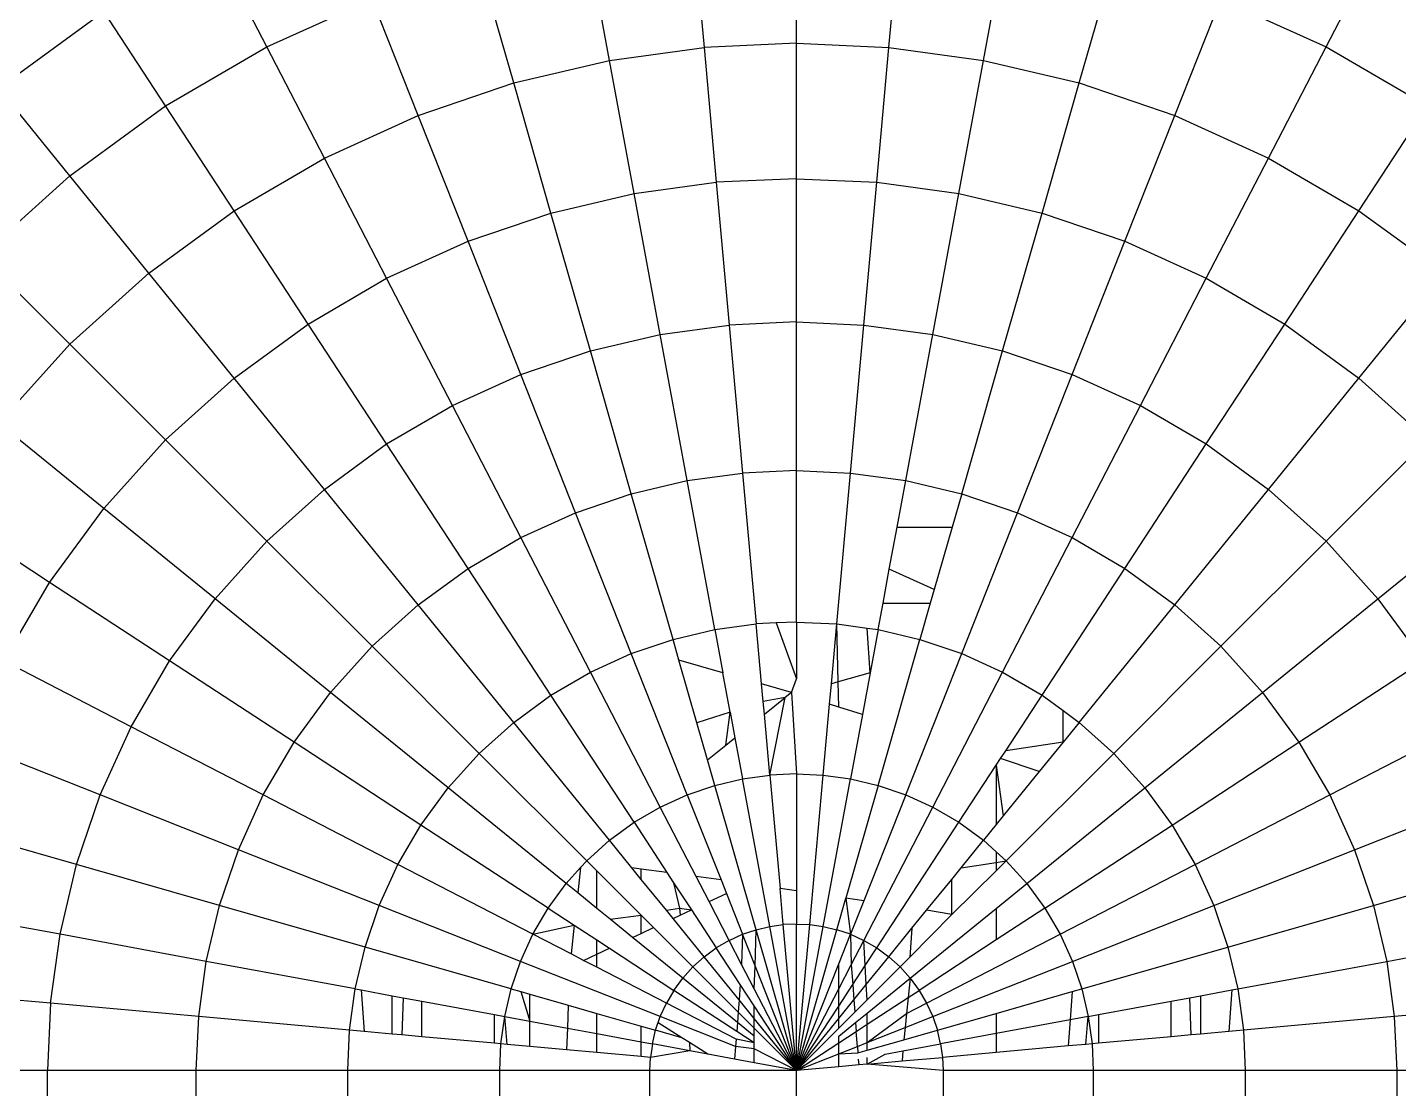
# Model space of a CAD drawing. Header units: millimetres. Extents: x 243 to 2849, y 203 to 3454.
# Drawn here: x 1657.46 to 1663.77, y 1590.57 to 1595.46 of the extents above; entities that cross this region are included whole.
import ezdxf

# ---------------------------------------------------------------- set-up
doc = ezdxf.new("R2010")
doc.units = ezdxf.units.MM

msp = doc.modelspace()

# ---------------------------------------------------------------- linework, layer by layer
for p, q in [((1660.5217, 1595.938), (1660.5735, 1595.3643)), ((1660.9982, 1595.3834), (1660.9982, 1595.9595)), ((1661.4229, 1595.3643), (1661.4747, 1595.938)), ((1660.138, 1595.3045), (1660.0332, 1595.8709)), ((1661.8584, 1595.3045), (1661.9632, 1595.8709)), ((1658.5624, 1595.367), (1658.3239, 1595.8284)), ((1663.434, 1595.367), (1663.6725, 1595.8284)), ((1659.6975, 1595.2009), (1659.5389, 1595.7548)), ((1662.2989, 1595.2009), (1662.4575, 1595.7548)), ((1658.5624, 1595.367), (1659.0461, 1595.5871)), ((1659.2582, 1595.0515), (1659.0461, 1595.5871)), ((1662.7382, 1595.0515), (1662.9503, 1595.5871)), ((1662.9503, 1595.5871), (1663.434, 1595.367)), ((1657.3282, 1595.1766), (1657.812, 1595.5297)), ((1658.0962, 1595.095), (1657.812, 1595.5297)), ((1658.0962, 1595.095), (1658.5624, 1595.367)), ((1658.827, 1594.8553), (1658.5624, 1595.367)), ((1660.138, 1595.3045), (1660.5735, 1595.3643)), ((1660.9982, 1595.3834), (1660.5735, 1595.3643)), ((1660.5735, 1595.3643), (1660.6294, 1594.7436)), ((1660.9982, 1594.7603), (1660.9982, 1595.3834)), ((1660.9982, 1595.3834), (1661.4229, 1595.3643)), ((1661.367, 1594.7436), (1661.4229, 1595.3643)), ((1661.4229, 1595.3643), (1661.8584, 1595.3045)), ((1663.1694, 1594.8553), (1663.434, 1595.367)), ((1663.434, 1595.367), (1663.9002, 1595.095)), ((1659.6975, 1595.2009), (1660.138, 1595.3045)), ((1660.2514, 1594.6917), (1660.138, 1595.3045)), ((1661.745, 1594.6917), (1661.8584, 1595.3045)), ((1661.8584, 1595.3045), (1662.2989, 1595.2009)), ((1657.6555, 1594.7734), (1657.3282, 1595.1766)), ((1659.2582, 1595.0515), (1659.6975, 1595.2009)), ((1659.8689, 1594.6018), (1659.6975, 1595.2009)), ((1662.1275, 1594.6018), (1662.2989, 1595.2009)), ((1662.2989, 1595.2009), (1662.7382, 1595.0515)), ((1657.6555, 1594.7734), (1658.0962, 1595.095)), ((1658.4114, 1594.6129), (1658.0962, 1595.095)), ((1663.585, 1594.6129), (1663.9002, 1595.095)), ((1658.827, 1594.8553), (1659.2582, 1595.0515)), ((1659.4875, 1594.4721), (1659.2582, 1595.0515)), ((1662.5089, 1594.4721), (1662.7382, 1595.0515)), ((1662.7382, 1595.0515), (1663.1694, 1594.8553)), ((1658.4114, 1594.6129), (1658.827, 1594.8553)), ((1659.1132, 1594.3018), (1658.827, 1594.8553)), ((1662.8832, 1594.3018), (1663.1694, 1594.8553)), ((1663.1694, 1594.8553), (1663.585, 1594.6129)), ((1657.2482, 1594.4062), (1657.6555, 1594.7734)), ((1658.0186, 1594.3262), (1657.6555, 1594.7734)), ((1660.2514, 1594.6917), (1660.6294, 1594.7436)), ((1660.9982, 1594.7603), (1660.6294, 1594.7436)), ((1660.6294, 1594.7436), (1660.6887, 1594.087)), ((1660.9982, 1594.1009), (1660.9982, 1594.7603)), ((1660.9982, 1594.7603), (1661.367, 1594.7436)), ((1661.3077, 1594.087), (1661.367, 1594.7436)), ((1661.367, 1594.7436), (1661.745, 1594.6917)), ((1659.8689, 1594.6018), (1660.2514, 1594.6917)), ((1660.3714, 1594.0434), (1660.2514, 1594.6917)), ((1661.625, 1594.0434), (1661.745, 1594.6917)), ((1661.745, 1594.6917), (1662.1275, 1594.6018)), ((1658.0186, 1594.3262), (1658.4114, 1594.6129)), ((1658.7524, 1594.0913), (1658.4114, 1594.6129)), ((1659.4875, 1594.4721), (1659.8689, 1594.6018)), ((1660.0503, 1593.9679), (1659.8689, 1594.6018)), ((1661.9461, 1593.9679), (1662.1275, 1594.6018)), ((1662.1275, 1594.6018), (1662.5089, 1594.4721)), ((1663.244, 1594.0913), (1663.585, 1594.6129)), ((1663.585, 1594.6129), (1663.9778, 1594.3262)), ((1659.1132, 1594.3018), (1659.4875, 1594.4721)), ((1659.7302, 1593.859), (1659.4875, 1594.4721)), ((1662.2662, 1593.859), (1662.5089, 1594.4721)), ((1662.5089, 1594.4721), (1662.8832, 1594.3018)), ((1657.6555, 1593.9988), (1657.2482, 1594.4062)), ((1657.6555, 1593.9988), (1658.0186, 1594.3262)), ((1658.4114, 1593.8424), (1658.0186, 1594.3262)), ((1658.7524, 1594.0913), (1659.1132, 1594.3018)), ((1659.4161, 1593.7161), (1659.1132, 1594.3018)), ((1662.5803, 1593.7161), (1662.8832, 1594.3018)), ((1662.8832, 1594.3018), (1663.244, 1594.0913)), ((1663.585, 1593.8424), (1663.9778, 1594.3262)), ((1658.4114, 1593.8424), (1658.7524, 1594.0913)), ((1659.1132, 1593.5394), (1658.7524, 1594.0913)), ((1660.3714, 1594.0434), (1660.6887, 1594.087)), ((1660.9982, 1594.1009), (1660.6887, 1594.087)), ((1660.6887, 1594.087), (1660.7502, 1593.4057)), ((1660.9982, 1593.4169), (1660.9982, 1594.1009)), ((1660.9982, 1594.1009), (1661.3077, 1594.087)), ((1661.2462, 1593.4057), (1661.3077, 1594.087)), ((1661.3077, 1594.087), (1661.625, 1594.0434)), ((1662.8832, 1593.5394), (1663.244, 1594.0913)), ((1663.244, 1594.0913), (1663.585, 1593.8424)), ((1660.0503, 1593.9679), (1660.3714, 1594.0434)), ((1660.4959, 1593.3708), (1660.3714, 1594.0434)), ((1661.5005, 1593.3708), (1661.625, 1594.0434)), ((1661.625, 1594.0434), (1661.9461, 1593.9679)), ((1657.3282, 1593.6357), (1657.6555, 1593.9988)), ((1658.0962, 1593.5582), (1657.6555, 1593.9988)), ((1659.7302, 1593.859), (1660.0503, 1593.9679)), ((1660.2385, 1593.3103), (1660.0503, 1593.9679)), ((1661.7579, 1593.3103), (1661.9461, 1593.9679)), ((1661.9461, 1593.9679), (1662.2662, 1593.859)), ((1658.0962, 1593.5582), (1658.4114, 1593.8424)), ((1658.827, 1593.3305), (1658.4114, 1593.8424)), ((1659.4161, 1593.7161), (1659.7302, 1593.859)), ((1659.982, 1593.223), (1659.7302, 1593.859)), ((1662.0144, 1593.223), (1662.2662, 1593.859)), ((1662.2662, 1593.859), (1662.5803, 1593.7161)), ((1663.1694, 1593.3305), (1663.585, 1593.8424)), ((1663.585, 1593.8424), (1663.9002, 1593.5582)), ((1659.1132, 1593.5394), (1659.4161, 1593.7161)), ((1659.7302, 1593.1085), (1659.4161, 1593.7161)), ((1662.2662, 1593.1085), (1662.5803, 1593.7161)), ((1662.5803, 1593.7161), (1662.8832, 1593.5394)), ((1657.812, 1593.243), (1657.3282, 1593.6357)), ((1657.812, 1593.243), (1658.0962, 1593.5582)), ((1658.5624, 1593.092), (1658.0962, 1593.5582)), ((1658.827, 1593.3305), (1659.1132, 1593.5394)), ((1659.4875, 1592.9669), (1659.1132, 1593.5394)), ((1662.5089, 1592.9669), (1662.8832, 1593.5394)), ((1662.8832, 1593.5394), (1663.1694, 1593.3305)), ((1663.434, 1593.092), (1663.9002, 1593.5582)), ((1660.4959, 1593.3708), (1660.7502, 1593.4057)), ((1660.9982, 1593.4169), (1660.7502, 1593.4057)), ((1660.7502, 1593.4057), (1660.8128, 1592.7115)), ((1660.9982, 1592.7199), (1660.9982, 1593.4169)), ((1660.9982, 1593.4169), (1661.2462, 1593.4057)), ((1661.1836, 1592.7115), (1661.2462, 1593.4057)), ((1661.2462, 1593.4057), (1661.5005, 1593.3708)), ((1658.5624, 1593.092), (1658.827, 1593.3305)), ((1659.2582, 1592.7995), (1658.827, 1593.3305)), ((1660.2385, 1593.3103), (1660.4959, 1593.3708)), ((1660.6227, 1592.6854), (1660.4959, 1593.3708)), ((1661.4608, 1593.1562), (1661.5005, 1593.3708)), ((1661.5005, 1593.3708), (1661.7579, 1593.3103)), ((1662.7382, 1592.7995), (1663.1694, 1593.3305)), ((1663.1694, 1593.3305), (1663.434, 1593.092)), ((1659.982, 1593.223), (1660.2385, 1593.3103)), ((1660.4303, 1592.6402), (1660.2385, 1593.3103)), ((1661.7579, 1593.3103), (1661.7137, 1593.1562)), ((1661.7579, 1593.3103), (1662.0144, 1593.223)), ((1657.5631, 1592.902), (1657.0415, 1593.243)), ((1657.5631, 1592.902), (1657.812, 1593.243)), ((1658.3239, 1592.8274), (1657.812, 1593.243)), ((1659.7302, 1593.1085), (1659.982, 1593.223)), ((1660.2385, 1592.575), (1659.982, 1593.223)), ((1661.7579, 1592.575), (1662.0144, 1593.223)), ((1662.0144, 1593.223), (1662.2662, 1593.1085)), ((1663.6725, 1592.8274), (1664.1844, 1593.243)), ((1661.4251, 1592.963), (1661.4608, 1593.1562)), ((1661.4608, 1593.1562), (1661.7137, 1593.1562)), ((1661.7137, 1593.1562), (1661.6317, 1592.8695)), ((1658.3239, 1592.8274), (1658.5624, 1593.092)), ((1659.0461, 1592.6083), (1658.5624, 1593.092)), ((1659.4875, 1592.9669), (1659.7302, 1593.1085)), ((1660.0503, 1592.4893), (1659.7302, 1593.1085)), ((1661.9461, 1592.4893), (1662.2662, 1593.1085)), ((1662.2662, 1593.1085), (1662.5089, 1592.9669)), ((1662.9503, 1592.6083), (1663.434, 1593.092)), ((1663.434, 1593.092), (1663.6725, 1592.8274)), ((1659.2582, 1592.7995), (1659.4875, 1592.9669)), ((1659.8689, 1592.3835), (1659.4875, 1592.9669)), ((1661.3961, 1592.8062), (1661.4251, 1592.963)), ((1661.6317, 1592.8695), (1661.4251, 1592.963)), ((1662.1275, 1592.3835), (1662.5089, 1592.9669)), ((1662.5089, 1592.9669), (1662.7382, 1592.7995)), ((1657.3526, 1592.5412), (1657.5631, 1592.902)), ((1658.115, 1592.5412), (1657.5631, 1592.902)), ((1658.115, 1592.5412), (1658.3239, 1592.8274)), ((1658.8549, 1592.3963), (1658.3239, 1592.8274)), ((1661.6317, 1592.8695), (1661.6136, 1592.8062)), ((1663.1414, 1592.3963), (1663.6725, 1592.8274)), ((1663.6725, 1592.8274), (1663.8814, 1592.5412)), ((1659.0461, 1592.6083), (1659.2582, 1592.7995)), ((1659.6975, 1592.2583), (1659.2582, 1592.7995)), ((1661.3737, 1592.6854), (1661.3961, 1592.8062)), ((1661.3961, 1592.8062), (1661.6136, 1592.8062)), ((1661.6136, 1592.8062), (1661.5661, 1592.6402)), ((1662.2989, 1592.2583), (1662.7382, 1592.7995)), ((1662.7382, 1592.7995), (1662.9503, 1592.6083)), ((1660.6227, 1592.6854), (1660.8128, 1592.7115)), ((1660.9046, 1592.7157), (1660.8128, 1592.7115)), ((1660.8377, 1592.4357), (1660.8128, 1592.7115)), ((1660.9982, 1592.7199), (1660.9046, 1592.7157)), ((1660.9046, 1592.7157), (1660.9982, 1592.4585)), ((1660.9982, 1592.7199), (1661.1836, 1592.7115)), ((1660.9982, 1592.7199), (1660.9982, 1592.4585)), ((1661.1587, 1592.4357), (1661.1836, 1592.7115)), ((1661.1836, 1592.7115), (1661.3235, 1592.6923)), ((1661.1896, 1592.4446), (1661.1836, 1592.7115)), ((1660.2385, 1592.575), (1660.4303, 1592.6402)), ((1660.4303, 1592.6402), (1660.6227, 1592.6854)), ((1660.4577, 1592.5446), (1660.4303, 1592.6402)), ((1660.6227, 1592.6854), (1660.6594, 1592.4868)), ((1661.3235, 1592.6923), (1661.3737, 1592.6854)), ((1661.337, 1592.4868), (1661.3235, 1592.6923)), ((1661.3737, 1592.6854), (1661.337, 1592.4868)), ((1661.3737, 1592.6854), (1661.5661, 1592.6402)), ((1661.3737, 1591.9682), (1661.5661, 1592.6402)), ((1661.5661, 1592.6402), (1661.7579, 1592.575)), ((1658.8549, 1592.3963), (1659.0461, 1592.6083)), ((1659.5389, 1592.1154), (1659.0461, 1592.6083)), ((1660.0503, 1592.4893), (1660.2385, 1592.575)), ((1660.4959, 1591.9251), (1660.2385, 1592.575)), ((1661.5005, 1591.9251), (1661.7579, 1592.575)), ((1661.7579, 1592.575), (1661.9461, 1592.4893)), ((1662.4575, 1592.1154), (1662.9503, 1592.6083)), ((1662.9503, 1592.6083), (1663.1414, 1592.3963)), ((1657.9384, 1592.2383), (1657.3526, 1592.5412)), ((1657.9384, 1592.2383), (1658.115, 1592.5412)), ((1658.6875, 1592.1669), (1658.115, 1592.5412)), ((1660.6594, 1592.4868), (1660.4577, 1592.5446)), ((1660.5402, 1592.2564), (1660.4577, 1592.5446)), ((1663.3089, 1592.1669), (1663.8814, 1592.5412)), ((1659.8689, 1592.3835), (1660.0503, 1592.4893)), ((1660.3714, 1591.8685), (1660.0503, 1592.4893)), ((1660.693, 1592.3055), (1660.6594, 1592.4868)), ((1660.9755, 1592.3963), (1660.9982, 1592.4585)), ((1661.337, 1592.4868), (1661.1896, 1592.4446)), ((1661.337, 1592.4868), (1661.3014, 1592.2947)), ((1661.625, 1591.8685), (1661.9461, 1592.4893)), ((1661.9461, 1592.4893), (1662.1275, 1592.3835)), ((1658.6875, 1592.1669), (1658.8549, 1592.3963)), ((1659.396, 1591.9569), (1658.8549, 1592.3963)), ((1659.6975, 1592.2583), (1659.8689, 1592.3835)), ((1660.2514, 1591.7985), (1659.8689, 1592.3835)), ((1660.9755, 1592.3963), (1660.8377, 1592.4357)), ((1660.845, 1592.3543), (1660.8377, 1592.4357)), ((1660.9755, 1592.3963), (1660.9467, 1592.3732)), ((1660.9755, 1592.3963), (1660.9982, 1592.0209)), ((1661.1502, 1592.3418), (1661.1587, 1592.4357)), ((1661.1896, 1592.4446), (1661.1587, 1592.4357)), ((1661.1922, 1592.3288), (1661.1896, 1592.4446)), ((1661.9604, 1592.128), (1662.1275, 1592.3835)), ((1662.1275, 1592.3835), (1662.2249, 1592.3124)), ((1662.6004, 1591.9569), (1663.1414, 1592.3963)), ((1663.1414, 1592.3963), (1663.3089, 1592.1669)), ((1660.9467, 1592.3732), (1660.845, 1592.3543)), ((1660.8503, 1592.2959), (1660.845, 1592.3543)), ((1660.8503, 1592.2959), (1660.9467, 1592.3732)), ((1660.8756, 1592.0154), (1660.9467, 1592.3732)), ((1661.1208, 1592.0154), (1661.1502, 1592.3418)), ((1661.1922, 1592.3288), (1661.1502, 1592.3418)), ((1661.3014, 1592.2947), (1661.1922, 1592.3288)), ((1659.5389, 1592.1154), (1659.6975, 1592.2583)), ((1660.138, 1591.7157), (1659.6975, 1592.2583)), ((1660.693, 1592.3055), (1660.5402, 1592.2564)), ((1660.5889, 1592.0864), (1660.5402, 1592.2564)), ((1660.6728, 1592.1536), (1660.693, 1592.3055)), ((1660.693, 1592.3055), (1660.7148, 1592.1873)), ((1660.8756, 1592.0154), (1660.8503, 1592.2959)), ((1661.3014, 1592.2947), (1661.2465, 1591.9981)), ((1662.2249, 1592.1671), (1662.2249, 1592.3124)), ((1662.2249, 1592.3124), (1662.2989, 1592.2583)), ((1662.2989, 1592.2583), (1662.2249, 1592.1671)), ((1662.2989, 1592.2583), (1662.4575, 1592.1154)), ((1657.7954, 1591.9242), (1657.9384, 1592.2383)), ((1658.5459, 1591.9242), (1657.9384, 1592.2383)), ((1663.4505, 1591.9242), (1664.058, 1592.2383)), ((1657.7954, 1591.9242), (1657.1823, 1592.1669)), ((1658.5459, 1591.9242), (1658.6875, 1592.1669)), ((1659.2709, 1591.7854), (1658.6875, 1592.1669)), ((1660.5889, 1592.0864), (1660.6728, 1592.1536)), ((1660.6728, 1592.1536), (1660.7148, 1592.1873)), ((1660.7148, 1592.1873), (1660.7499, 1591.9981)), ((1662.2249, 1592.1671), (1661.9604, 1592.128)), ((1662.2249, 1592.1671), (1662.1147, 1592.0314)), ((1662.7255, 1591.7854), (1663.3089, 1592.1669)), ((1663.3089, 1592.1669), (1663.4505, 1591.9242)), ((1659.396, 1591.9569), (1659.5389, 1592.1154)), ((1660.0332, 1591.6212), (1659.5389, 1592.1154)), ((1660.6227, 1591.9682), (1660.5889, 1592.0864)), ((1661.9171, 1592.0617), (1661.9365, 1592.0913)), ((1661.9365, 1592.0913), (1661.9604, 1592.128)), ((1662.1147, 1592.0314), (1661.9365, 1592.0913)), ((1661.9632, 1591.6212), (1662.4575, 1592.1154)), ((1662.4575, 1592.1154), (1662.6004, 1591.9569)), ((1660.7499, 1591.9981), (1660.8756, 1592.0154)), ((1660.9982, 1592.0209), (1660.8756, 1592.0154)), ((1660.8756, 1592.0154), (1660.9226, 1591.4942)), ((1660.9982, 1592.0209), (1661.1208, 1592.0154)), ((1660.9982, 1592.0209), (1660.9982, 1591.4829)), ((1661.0588, 1591.3274), (1661.1208, 1592.0154)), ((1661.1208, 1592.0154), (1661.2465, 1591.9981)), ((1661.745, 1591.7985), (1661.9171, 1592.0617)), ((1661.9171, 1592.0617), (1661.9171, 1591.788)), ((1661.9171, 1592.0617), (1661.9492, 1591.8275)), ((1662.1147, 1592.0314), (1661.9492, 1591.8275)), ((1659.2709, 1591.7854), (1659.396, 1591.9569)), ((1659.9387, 1591.5164), (1659.396, 1591.9569)), ((1660.4959, 1591.9251), (1660.6227, 1591.9682)), ((1660.6227, 1591.9682), (1660.7499, 1591.9981)), ((1660.8128, 1591.3041), (1660.6227, 1591.9682)), ((1660.8756, 1591.3188), (1660.7499, 1591.9981)), ((1661.1208, 1591.3188), (1661.2465, 1591.9981)), ((1661.3737, 1591.9682), (1661.2251, 1591.4492)), ((1661.2465, 1591.9981), (1661.3737, 1591.9682)), ((1661.3737, 1591.9682), (1661.5005, 1591.9251)), ((1662.0577, 1591.5164), (1662.6004, 1591.9569)), ((1662.6004, 1591.9569), (1662.7255, 1591.7854)), ((1657.6864, 1591.604), (1657.7954, 1591.9242)), ((1658.4313, 1591.6724), (1657.7954, 1591.9242)), ((1658.4313, 1591.6724), (1658.5459, 1591.9242)), ((1659.1651, 1591.604), (1658.5459, 1591.9242)), ((1660.3714, 1591.8685), (1660.4959, 1591.9251)), ((1660.4959, 1591.9251), (1660.6511, 1591.5331)), ((1661.5005, 1591.9251), (1661.3073, 1591.437)), ((1661.5005, 1591.9251), (1661.625, 1591.8685)), ((1662.8313, 1591.604), (1663.4505, 1591.9242)), ((1663.4505, 1591.9242), (1663.5651, 1591.6724)), ((1663.5651, 1591.6724), (1664.201, 1591.9242)), ((1660.2514, 1591.7985), (1660.3714, 1591.8685)), ((1660.5367, 1591.5488), (1660.3714, 1591.8685)), ((1661.3077, 1591.2548), (1661.625, 1591.8685)), ((1661.625, 1591.8685), (1661.745, 1591.7985)), ((1661.9492, 1591.8275), (1661.9171, 1591.788)), ((1657.6864, 1591.604), (1657.0526, 1591.7854)), ((1659.1651, 1591.604), (1659.2709, 1591.7854)), ((1659.8559, 1591.403), (1659.2709, 1591.7854)), ((1660.138, 1591.7157), (1660.2514, 1591.7985)), ((1660.2514, 1591.7985), (1660.4026, 1591.5671)), ((1661.367, 1591.2202), (1661.745, 1591.7985)), ((1661.745, 1591.7985), (1661.8584, 1591.7157)), ((1661.9171, 1591.788), (1661.8584, 1591.7157)), ((1662.1405, 1591.403), (1662.7255, 1591.7854)), ((1662.7255, 1591.7854), (1662.8313, 1591.604)), ((1660.0332, 1591.6212), (1660.138, 1591.7157)), ((1660.2406, 1591.5894), (1660.138, 1591.7157)), ((1661.7558, 1591.5894), (1661.8584, 1591.7157)), ((1661.8584, 1591.7157), (1661.9171, 1591.6628)), ((1658.3441, 1591.4158), (1658.4313, 1591.6724)), ((1659.0794, 1591.4158), (1658.4313, 1591.6724)), ((1661.9171, 1591.6628), (1661.9171, 1591.6141)), ((1661.9171, 1591.6628), (1661.9632, 1591.6212)), ((1662.917, 1591.4158), (1663.5651, 1591.6724)), ((1663.5651, 1591.6724), (1663.6523, 1591.4158)), ((1657.611, 1591.283), (1657.6864, 1591.604)), ((1658.3441, 1591.4158), (1657.6864, 1591.604)), ((1659.0794, 1591.4158), (1659.1651, 1591.604)), ((1659.786, 1591.283), (1659.1651, 1591.604)), ((1659.9387, 1591.5164), (1660.0049, 1591.5898)), ((1660.0049, 1591.5898), (1659.9921, 1591.473)), ((1660.0049, 1591.5898), (1660.0332, 1591.6212)), ((1660.0332, 1591.6212), (1660.0793, 1591.575)), ((1660.0793, 1591.4022), (1660.0793, 1591.575)), ((1660.0793, 1591.575), (1660.284, 1591.3703)), ((1660.284, 1591.5834), (1660.2406, 1591.5894)), ((1660.284, 1591.5358), (1660.2406, 1591.5894)), ((1660.284, 1591.5358), (1660.284, 1591.5834)), ((1660.4026, 1591.5671), (1660.284, 1591.5834)), ((1660.4026, 1591.5671), (1660.4331, 1591.5205)), ((1661.7124, 1591.5358), (1661.7558, 1591.5894)), ((1661.9171, 1591.575), (1661.7124, 1591.3748)), ((1661.7558, 1591.5894), (1661.9171, 1591.6141)), ((1661.9171, 1591.6141), (1661.9632, 1591.6212)), ((1661.9632, 1591.6212), (1661.9171, 1591.575)), ((1661.9171, 1591.6141), (1661.9171, 1591.575)), ((1661.9632, 1591.6212), (1662.0577, 1591.5164)), ((1662.2104, 1591.283), (1662.8313, 1591.604)), ((1662.8313, 1591.604), (1662.917, 1591.4158)), ((1663.6523, 1591.4158), (1664.31, 1591.604)), ((1659.8559, 1591.403), (1659.9387, 1591.5164)), ((1659.9921, 1591.473), (1659.9387, 1591.5164)), ((1660.3998, 1591.3933), (1660.284, 1591.5358)), ((1660.4331, 1591.5205), (1660.4602, 1591.403)), ((1660.4331, 1591.5205), (1660.5149, 1591.3953)), ((1660.6511, 1591.5331), (1660.5367, 1591.5488)), ((1660.5963, 1591.4335), (1660.5367, 1591.5488)), ((1660.6511, 1591.5331), (1660.6758, 1591.4707)), ((1661.5966, 1591.3933), (1661.7124, 1591.5358)), ((1661.7124, 1591.3748), (1661.7124, 1591.5358)), ((1661.9171, 1591.4022), (1662.0577, 1591.5164)), ((1662.0577, 1591.5164), (1662.1405, 1591.403)), ((1660.0793, 1591.4022), (1659.9921, 1591.473)), ((1660.5963, 1591.4335), (1660.6758, 1591.4707)), ((1660.6758, 1591.4707), (1660.7502, 1591.2828)), ((1660.9982, 1591.4829), (1660.9226, 1591.4942)), ((1660.9376, 1591.3274), (1660.9226, 1591.4942)), ((1660.9982, 1591.4829), (1660.9982, 1591.3301)), ((1661.1836, 1591.3041), (1661.2251, 1591.4492)), ((1661.3073, 1591.437), (1661.2251, 1591.4492)), ((1661.2251, 1591.4492), (1661.2462, 1591.2828)), ((1661.3073, 1591.437), (1661.2462, 1591.2828)), ((1657.611, 1591.283), (1656.9626, 1591.403)), ((1658.2836, 1591.1585), (1658.3441, 1591.4158)), ((1659.0142, 1591.224), (1658.3441, 1591.4158)), ((1659.0142, 1591.224), (1659.0794, 1591.4158)), ((1659.7293, 1591.1585), (1659.0794, 1591.4158)), ((1659.786, 1591.283), (1659.8559, 1591.403)), ((1659.8559, 1591.403), (1659.9758, 1591.3246)), ((1660.1413, 1591.3519), (1660.0793, 1591.4022)), ((1660.3998, 1591.3933), (1660.4602, 1591.403)), ((1660.4303, 1591.3557), (1660.3998, 1591.3933)), ((1660.4602, 1591.403), (1660.4625, 1591.3708)), ((1660.4602, 1591.403), (1660.5149, 1591.3953)), ((1660.4625, 1591.3708), (1660.5149, 1591.3953)), ((1660.5149, 1591.3953), (1660.6294, 1591.2202)), ((1660.6887, 1591.2548), (1660.5963, 1591.4335)), ((1661.7124, 1591.3748), (1661.5197, 1591.1776)), ((1661.5214, 1591.0809), (1661.9171, 1591.4022)), ((1661.5294, 1591.3105), (1661.5966, 1591.3933)), ((1661.7124, 1591.3748), (1661.5966, 1591.3933)), ((1662.1405, 1591.403), (1661.9171, 1591.2569)), ((1661.9171, 1591.4022), (1661.9171, 1591.2569)), ((1662.1405, 1591.403), (1662.2104, 1591.283)), ((1662.2671, 1591.1585), (1662.917, 1591.4158)), ((1662.917, 1591.4158), (1662.9822, 1591.224)), ((1662.9822, 1591.224), (1663.6523, 1591.4158)), ((1663.6523, 1591.4158), (1663.7128, 1591.1585)), ((1659.786, 1591.283), (1659.9758, 1591.3246)), ((1659.9758, 1591.3246), (1659.9612, 1591.1924)), ((1659.9758, 1591.3246), (1660.0793, 1591.2569)), ((1660.1413, 1591.3519), (1660.284, 1591.3703)), ((1660.2441, 1591.2684), (1660.1413, 1591.3519)), ((1660.284, 1591.2871), (1660.284, 1591.3703)), ((1660.284, 1591.3703), (1660.3407, 1591.3137)), ((1660.284, 1591.2871), (1660.3407, 1591.3137)), ((1660.3407, 1591.3137), (1660.5217, 1591.1327)), ((1660.4303, 1591.3557), (1660.4625, 1591.3708)), ((1660.5735, 1591.1794), (1660.4303, 1591.3557)), ((1660.8128, 1591.3041), (1660.8756, 1591.3188)), ((1660.8756, 1591.3188), (1660.9376, 1591.3274)), ((1660.9982, 1590.6562), (1660.8756, 1591.3188)), ((1660.9982, 1591.3301), (1660.9376, 1591.3274)), ((1660.9982, 1590.6562), (1660.9376, 1591.3274)), ((1660.9982, 1590.6562), (1660.9982, 1591.3301)), ((1660.9982, 1591.3301), (1661.0588, 1591.3274)), ((1660.9982, 1590.6562), (1661.0588, 1591.3274)), ((1660.9982, 1590.6562), (1661.1208, 1591.3188)), ((1661.0588, 1591.3274), (1661.1208, 1591.3188)), ((1661.1208, 1591.3188), (1661.1836, 1591.3041)), ((1661.4229, 1591.1794), (1661.5294, 1591.3105)), ((1661.5294, 1591.3105), (1661.5197, 1591.1776)), ((1657.5674, 1590.9657), (1657.611, 1591.283)), ((1658.2836, 1591.1585), (1657.611, 1591.283)), ((1659.7293, 1591.1585), (1659.786, 1591.283)), ((1659.9612, 1591.1924), (1659.786, 1591.283)), ((1660.0793, 1591.1911), (1660.0793, 1591.2569)), ((1660.0793, 1591.2569), (1660.1379, 1591.2186)), ((1660.2441, 1591.2684), (1660.284, 1591.2871)), ((1660.475, 1591.0809), (1660.2441, 1591.2684)), ((1660.6887, 1591.2548), (1660.6294, 1591.2202)), ((1660.6887, 1591.2548), (1660.7502, 1591.2828)), ((1660.7458, 1591.1443), (1660.6887, 1591.2548)), ((1660.7502, 1591.2828), (1660.7458, 1591.1443)), ((1660.7502, 1591.2828), (1660.8128, 1591.3041)), ((1660.8075, 1591.1379), (1660.7502, 1591.2828)), ((1660.8075, 1591.1379), (1660.8128, 1591.3041)), ((1660.9982, 1590.6562), (1660.8128, 1591.3041)), ((1660.9982, 1590.6562), (1661.1836, 1591.3041)), ((1661.2462, 1591.2828), (1661.1836, 1591.3041)), ((1661.1922, 1591.1463), (1661.2462, 1591.2828)), ((1661.2462, 1591.2828), (1661.3077, 1591.2548)), ((1661.2462, 1591.2828), (1661.2494, 1591.1421)), ((1661.2494, 1591.1421), (1661.3077, 1591.2548)), ((1661.3077, 1591.2548), (1661.367, 1591.2202)), ((1661.3144, 1591.1397), (1661.3077, 1591.2548)), ((1661.9171, 1591.2569), (1661.5622, 1591.0249)), ((1661.5968, 1590.9657), (1662.2104, 1591.283)), ((1662.2104, 1591.283), (1662.2671, 1591.1585)), ((1663.7128, 1591.1585), (1664.3854, 1591.283)), ((1658.9689, 1591.0317), (1659.0142, 1591.224)), ((1659.6862, 1591.0317), (1659.0142, 1591.224)), ((1660.0186, 1591.1627), (1659.9612, 1591.1924)), ((1660.0186, 1591.1627), (1660.0793, 1591.1911)), ((1660.0793, 1591.1911), (1660.1379, 1591.2186)), ((1660.0793, 1591.1313), (1660.0793, 1591.1911)), ((1660.1379, 1591.2186), (1660.4342, 1591.0249)), ((1660.5735, 1591.1794), (1660.6294, 1591.2202)), ((1660.7391, 1591.0525), (1660.6294, 1591.2202)), ((1661.3144, 1591.1397), (1661.367, 1591.2202)), ((1661.367, 1591.2202), (1661.4229, 1591.1794)), ((1662.3102, 1591.0317), (1662.9822, 1591.224)), ((1662.9822, 1591.224), (1663.0275, 1591.0317)), ((1658.2486, 1590.9042), (1658.2836, 1591.1585)), ((1658.9689, 1591.0317), (1658.2836, 1591.1585)), ((1659.6862, 1591.0317), (1659.7293, 1591.1585)), ((1660.3716, 1590.9042), (1659.7293, 1591.1585)), ((1660.0793, 1591.1313), (1660.0186, 1591.1627)), ((1660.3996, 1590.9657), (1660.0793, 1591.1313)), ((1660.475, 1591.0809), (1660.5217, 1591.1327)), ((1660.5217, 1591.1327), (1660.5735, 1591.1794)), ((1660.7297, 1590.9247), (1660.5217, 1591.1327)), ((1660.7339, 1590.9818), (1660.5735, 1591.1794)), ((1660.8041, 1591.0316), (1660.7458, 1591.1443)), ((1660.8041, 1591.0316), (1660.8075, 1591.1379)), ((1660.9982, 1590.6562), (1660.8075, 1591.1379)), ((1660.9982, 1590.6562), (1661.1922, 1591.1463)), ((1661.1922, 1591.0314), (1661.1922, 1591.1463)), ((1661.1922, 1591.0314), (1661.2494, 1591.1421)), ((1661.2494, 1591.1421), (1661.2566, 1591.0514)), ((1661.2566, 1591.0514), (1661.3144, 1591.1397)), ((1661.3194, 1591.0519), (1661.3144, 1591.1397)), ((1661.3194, 1591.0519), (1661.4229, 1591.1794)), ((1661.3235, 1590.9815), (1661.4747, 1591.1327)), ((1661.4229, 1591.1794), (1661.4747, 1591.1327)), ((1661.5197, 1591.1776), (1661.4747, 1591.1327)), ((1661.5214, 1591.0809), (1661.4747, 1591.1327)), ((1661.6248, 1590.9042), (1662.2671, 1591.1585)), ((1662.2671, 1591.1585), (1662.3102, 1591.0317)), ((1663.0275, 1591.0317), (1663.7128, 1591.1585)), ((1663.7128, 1591.1585), (1663.7478, 1590.9042)), ((1660.4342, 1591.0249), (1660.475, 1591.0809)), ((1660.7262, 1590.877), (1660.475, 1591.0809)), ((1661.3235, 1590.9203), (1661.5214, 1591.0809)), ((1661.5214, 1591.0809), (1661.5121, 1590.9922)), ((1661.5214, 1591.0809), (1661.5622, 1591.0249)), ((1657.5674, 1590.9657), (1656.9107, 1591.0249)), ((1658.9428, 1590.8416), (1658.9689, 1591.0317)), ((1658.9689, 1591.0317), (1658.9955, 1591.0268)), ((1658.9955, 1591.0268), (1659.0095, 1590.8356)), ((1658.9955, 1591.0268), (1659.1393, 1591.0002)), ((1659.1393, 1590.8239), (1659.1393, 1591.0002)), ((1659.1393, 1591.0002), (1659.1884, 1590.9911)), ((1659.6563, 1590.9045), (1659.6862, 1591.0317)), ((1659.6862, 1591.0317), (1659.73, 1591.0191)), ((1659.73, 1591.0191), (1659.7715, 1590.8832)), ((1659.73, 1591.0191), (1659.7715, 1591.0073)), ((1659.7715, 1590.8832), (1659.7715, 1591.0073)), ((1659.7715, 1591.0073), (1659.9483, 1590.9567)), ((1660.4342, 1591.0249), (1660.3996, 1590.9657)), ((1660.7232, 1590.836), (1660.4342, 1591.0249)), ((1660.7391, 1591.0525), (1660.7339, 1590.9818)), ((1660.8041, 1590.953), (1660.7391, 1591.0525)), ((1660.9982, 1590.6562), (1660.8041, 1591.0316)), ((1660.9982, 1590.6562), (1661.1922, 1591.0314)), ((1661.1922, 1590.9529), (1661.2566, 1591.0514)), ((1661.1922, 1590.9529), (1661.1922, 1591.0314)), ((1661.2566, 1591.0514), (1661.2622, 1590.9814)), ((1661.2622, 1590.9814), (1661.3194, 1591.0519)), ((1661.3235, 1590.9815), (1661.3194, 1591.0519)), ((1661.5121, 1590.9922), (1661.5622, 1591.0249)), ((1661.5622, 1591.0249), (1661.5968, 1590.9657)), ((1661.9171, 1590.9192), (1662.2663, 1591.0191)), ((1662.2663, 1591.0191), (1662.2568, 1590.8891)), ((1662.2663, 1591.0191), (1662.3102, 1591.0317)), ((1662.3102, 1591.0317), (1662.3401, 1590.9045)), ((1662.8079, 1590.9911), (1662.8571, 1591.0002)), ((1662.8571, 1591.0002), (1663.0009, 1591.0268)), ((1662.8571, 1591.0002), (1662.8571, 1590.8239)), ((1663.0009, 1591.0268), (1662.9868, 1590.8356)), ((1663.0009, 1591.0268), (1663.0275, 1591.0317)), ((1663.0275, 1591.0317), (1663.0536, 1590.8416)), ((1657.5674, 1590.9657), (1657.5535, 1590.6562)), ((1658.2486, 1590.9042), (1657.5674, 1590.9657)), ((1659.1884, 1590.9911), (1659.1823, 1590.82)), ((1659.1884, 1590.9911), (1659.2748, 1590.9751)), ((1659.2748, 1590.8117), (1659.2748, 1590.9751)), ((1659.2748, 1590.9751), (1659.6087, 1590.9133)), ((1659.9483, 1590.9567), (1659.9445, 1590.8512)), ((1659.9483, 1590.9567), (1660.0793, 1590.9192)), ((1660.3716, 1590.9042), (1660.3996, 1590.9657)), ((1660.7205, 1590.7998), (1660.3996, 1590.9657)), ((1660.7339, 1590.9818), (1660.7297, 1590.9247)), ((1660.8041, 1590.8953), (1660.7339, 1590.9818)), ((1660.8041, 1590.8953), (1660.8041, 1590.953)), ((1660.9982, 1590.6562), (1660.8041, 1590.953)), ((1660.9982, 1590.6562), (1661.1922, 1590.9529)), ((1661.1922, 1590.8952), (1661.2622, 1590.9814)), ((1661.1922, 1590.8952), (1661.1922, 1590.9529)), ((1661.2622, 1590.9814), (1661.2667, 1590.9246)), ((1661.2667, 1590.9246), (1661.3235, 1590.9815)), ((1661.3235, 1590.8689), (1661.5121, 1590.9922)), ((1661.5121, 1590.9922), (1661.5044, 1590.9179)), ((1661.5044, 1590.9179), (1661.5968, 1590.9657)), ((1661.5968, 1590.9657), (1661.6248, 1590.9042)), ((1662.3877, 1590.9133), (1662.7216, 1590.9751)), ((1662.7216, 1590.9751), (1662.8079, 1590.9911)), ((1662.7216, 1590.8117), (1662.7216, 1590.9751)), ((1662.814, 1590.82), (1662.8079, 1590.9911)), ((1664.429, 1590.9657), (1663.7478, 1590.9042)), ((1658.2375, 1590.6562), (1658.2486, 1590.9042)), ((1658.9428, 1590.8416), (1658.2486, 1590.9042)), ((1659.6087, 1590.7815), (1659.6087, 1590.9133)), ((1659.6087, 1590.9133), (1659.6563, 1590.9045)), ((1659.639, 1590.7788), (1659.6563, 1590.9045)), ((1659.668, 1590.7762), (1659.6563, 1590.9045)), ((1659.6563, 1590.9045), (1659.7715, 1590.8832)), ((1659.7715, 1590.7668), (1659.7715, 1590.8832)), ((1659.7715, 1590.8832), (1659.9445, 1590.8512)), ((1660.0793, 1590.8262), (1660.0793, 1590.9192)), ((1660.0793, 1590.9192), (1660.284, 1590.8606)), ((1660.3503, 1590.8416), (1660.3716, 1590.9042)), ((1660.4706, 1590.8072), (1660.3619, 1590.8758)), ((1660.7181, 1590.7671), (1660.3716, 1590.9042)), ((1660.7262, 1590.877), (1660.7232, 1590.836)), ((1660.7297, 1590.9247), (1660.7262, 1590.877)), ((1660.8041, 1590.8137), (1660.7262, 1590.877)), ((1660.8041, 1590.8503), (1660.7297, 1590.9247)), ((1660.9982, 1590.6562), (1660.8041, 1590.8953)), ((1660.8041, 1590.8503), (1660.8041, 1590.8953)), ((1660.9982, 1590.6562), (1661.1922, 1590.8952)), ((1661.1922, 1590.8502), (1661.2667, 1590.9246)), ((1661.1922, 1590.8502), (1661.1922, 1590.8952)), ((1661.1922, 1590.8137), (1661.2702, 1590.877)), ((1661.2702, 1590.877), (1661.3235, 1590.9203)), ((1661.2702, 1590.877), (1661.2732, 1590.836)), ((1661.2732, 1590.836), (1661.3235, 1590.8689)), ((1661.3235, 1590.8689), (1661.3235, 1590.9203)), ((1661.3235, 1590.785), (1661.5044, 1590.9179)), ((1661.3235, 1590.785), (1661.3235, 1590.8689)), ((1661.5044, 1590.9179), (1661.4977, 1590.8539)), ((1661.4977, 1590.8539), (1661.6248, 1590.9042)), ((1661.6248, 1590.9042), (1661.6461, 1590.8416)), ((1661.6461, 1590.8416), (1661.9171, 1590.9192)), ((1661.9171, 1590.9192), (1661.9171, 1590.8262)), ((1662.2568, 1590.8891), (1661.9171, 1590.8262)), ((1662.2568, 1590.8891), (1662.2479, 1590.7689)), ((1662.3401, 1590.9045), (1662.2568, 1590.8891)), ((1662.3283, 1590.7762), (1662.3401, 1590.9045)), ((1662.3401, 1590.9045), (1662.3877, 1590.9133)), ((1662.3401, 1590.9045), (1662.3574, 1590.7788)), ((1662.3877, 1590.9133), (1662.3877, 1590.7815)), ((1663.7478, 1590.9042), (1663.0536, 1590.8416)), ((1663.7478, 1590.9042), (1663.7589, 1590.6562)), ((1658.9345, 1590.6562), (1658.9428, 1590.8416)), ((1659.0095, 1590.8356), (1658.9428, 1590.8416)), ((1659.1393, 1590.8239), (1659.0095, 1590.8356)), ((1659.1823, 1590.82), (1659.1393, 1590.8239)), ((1659.2748, 1590.8117), (1659.1823, 1590.82)), ((1659.6087, 1590.7815), (1659.2748, 1590.8117)), ((1659.9445, 1590.8512), (1659.9409, 1590.7516)), ((1659.9445, 1590.8512), (1660.0793, 1590.8262)), ((1660.0793, 1590.7391), (1660.0793, 1590.8262)), ((1660.0793, 1590.8262), (1660.284, 1590.7883)), ((1660.284, 1590.8606), (1660.3503, 1590.8416)), ((1660.284, 1590.7883), (1660.284, 1590.8606)), ((1660.3355, 1590.7788), (1660.3503, 1590.8416)), ((1660.4706, 1590.8072), (1660.3503, 1590.8416)), ((1660.5055, 1590.7852), (1660.4706, 1590.8072)), ((1660.8041, 1590.7831), (1660.7232, 1590.836)), ((1660.9982, 1590.6562), (1660.8041, 1590.8503)), ((1660.8041, 1590.7831), (1660.8041, 1590.8503)), ((1660.8041, 1590.7831), (1660.8041, 1590.8137)), ((1660.9982, 1590.6562), (1661.1922, 1590.8502)), ((1661.1922, 1590.783), (1661.2732, 1590.836)), ((1661.1922, 1590.783), (1661.1922, 1590.8137)), ((1661.2782, 1590.767), (1661.2732, 1590.836)), ((1661.3235, 1590.785), (1661.4977, 1590.8539)), ((1661.4977, 1590.8539), (1661.4917, 1590.7974)), ((1661.4917, 1590.7974), (1661.6461, 1590.8416)), ((1661.6609, 1590.7788), (1661.6461, 1590.8416)), ((1661.9171, 1590.8262), (1661.6609, 1590.7788)), ((1661.9171, 1590.8262), (1661.9171, 1590.7391)), ((1662.7216, 1590.8117), (1662.3877, 1590.7815)), ((1662.814, 1590.82), (1662.7216, 1590.8117)), ((1662.8571, 1590.8239), (1662.814, 1590.82)), ((1662.9868, 1590.8356), (1662.8571, 1590.8239)), ((1663.0536, 1590.8416), (1662.9868, 1590.8356)), ((1663.0536, 1590.8416), (1663.0619, 1590.6562)), ((1659.639, 1590.7788), (1659.6087, 1590.7815)), ((1659.6335, 1590.6562), (1659.639, 1590.7788)), ((1659.668, 1590.7762), (1659.639, 1590.7788)), ((1659.7715, 1590.7668), (1659.668, 1590.7762)), ((1659.9409, 1590.7516), (1659.7715, 1590.7668)), ((1660.0793, 1590.7391), (1659.9409, 1590.7516)), ((1660.284, 1590.7883), (1660.3355, 1590.7788)), ((1660.284, 1590.7206), (1660.284, 1590.7883)), ((1660.3355, 1590.7788), (1660.327, 1590.7167)), ((1660.5083, 1590.7468), (1660.327, 1590.7167)), ((1660.5083, 1590.7468), (1660.3355, 1590.7788)), ((1660.5055, 1590.7852), (1660.5083, 1590.7468)), ((1660.5903, 1590.7316), (1660.5055, 1590.7852)), ((1660.5903, 1590.7316), (1660.5083, 1590.7468)), ((1660.7181, 1590.7671), (1660.7138, 1590.7088)), ((1660.7205, 1590.7998), (1660.7181, 1590.7671)), ((1660.8041, 1590.7565), (1660.7181, 1590.7671)), ((1660.8041, 1590.7831), (1660.7205, 1590.7998)), ((1660.8041, 1590.7565), (1660.8041, 1590.7831)), ((1660.8041, 1590.6921), (1660.8041, 1590.7565)), ((1660.9982, 1590.6562), (1660.8041, 1590.7565)), ((1660.9982, 1590.6562), (1661.1922, 1590.783)), ((1661.1922, 1590.733), (1661.1922, 1590.783)), ((1661.1922, 1590.733), (1661.2782, 1590.767)), ((1661.2782, 1590.767), (1661.3235, 1590.785)), ((1661.2782, 1590.767), (1661.2804, 1590.737)), ((1661.2804, 1590.737), (1661.3235, 1590.7493)), ((1661.3235, 1590.7493), (1661.4917, 1590.7974)), ((1661.3235, 1590.7493), (1661.3235, 1590.785)), ((1661.4059, 1590.7316), (1661.488, 1590.7468)), ((1661.488, 1590.7468), (1661.4846, 1590.7001)), ((1661.488, 1590.7468), (1661.6609, 1590.7788)), ((1661.6609, 1590.7788), (1661.6694, 1590.7167)), ((1662.2479, 1590.7689), (1661.9171, 1590.7391)), ((1662.3283, 1590.7762), (1662.2479, 1590.7689)), ((1662.3574, 1590.7788), (1662.3283, 1590.7762)), ((1662.3877, 1590.7815), (1662.3574, 1590.7788)), ((1662.3574, 1590.7788), (1662.3629, 1590.6562)), ((1660.284, 1590.7206), (1660.0793, 1590.7391)), ((1660.327, 1590.7167), (1660.284, 1590.7206)), ((1660.3243, 1590.6562), (1660.327, 1590.7167)), ((1660.7138, 1590.7088), (1660.5903, 1590.7316)), ((1660.8041, 1590.6921), (1660.7138, 1590.7088)), ((1660.9982, 1590.6562), (1660.8041, 1590.6921)), ((1660.9982, 1590.6562), (1661.1922, 1590.733)), ((1661.1922, 1590.733), (1661.2804, 1590.737)), ((1661.1922, 1590.6737), (1661.1922, 1590.733)), ((1661.2845, 1590.682), (1661.1922, 1590.6737)), ((1661.2825, 1590.7088), (1661.2845, 1590.682)), ((1661.3235, 1590.6855), (1661.2845, 1590.682)), ((1661.3235, 1590.6855), (1661.4059, 1590.7316)), ((1661.3235, 1590.6855), (1661.3235, 1590.7164)), ((1661.3235, 1590.6855), (1661.4846, 1590.7001)), ((1661.6721, 1590.6562), (1661.3235, 1590.6855)), ((1661.4846, 1590.7001), (1661.6694, 1590.7167)), ((1661.9171, 1590.7391), (1661.6694, 1590.7167)), ((1661.6694, 1590.7167), (1661.6721, 1590.6562)), ((1657.5535, 1590.6562), (1656.8941, 1590.6562)), ((1657.5535, 1588.4062), (1657.5535, 1590.6562)), ((1658.2375, 1590.6562), (1657.5535, 1590.6562)), ((1658.2375, 1588.4062), (1658.2375, 1590.6562)), ((1658.9345, 1590.6562), (1658.2375, 1590.6562)), ((1658.9345, 1588.4062), (1658.9345, 1590.6562)), ((1659.6335, 1590.6562), (1658.9345, 1590.6562)), ((1659.6335, 1588.4062), (1659.6335, 1590.6562)), ((1660.3243, 1590.6562), (1659.6335, 1590.6562)), ((1660.9982, 1590.6562), (1660.3243, 1590.6562)), ((1660.3243, 1588.4062), (1660.3243, 1590.6562)), ((1661.1922, 1590.6737), (1660.9982, 1590.6562)), ((1660.9982, 1588.4062), (1660.9982, 1590.6562)), ((1661.6721, 1590.6562), (1661.6721, 1588.4062)), ((1662.3629, 1590.6562), (1661.6721, 1590.6562)), ((1662.3629, 1590.6562), (1662.3629, 1588.4062)), ((1663.0619, 1590.6562), (1662.3629, 1590.6562)), ((1663.7589, 1590.6562), (1663.0619, 1590.6562)), ((1663.0619, 1590.6562), (1663.0619, 1588.4062)), ((1663.7589, 1590.6562), (1663.7589, 1588.4062)), ((1664.4429, 1590.6562), (1663.7589, 1590.6562))]:
    msp.add_line(p, q)

doc.saveas('drawing.dxf')
